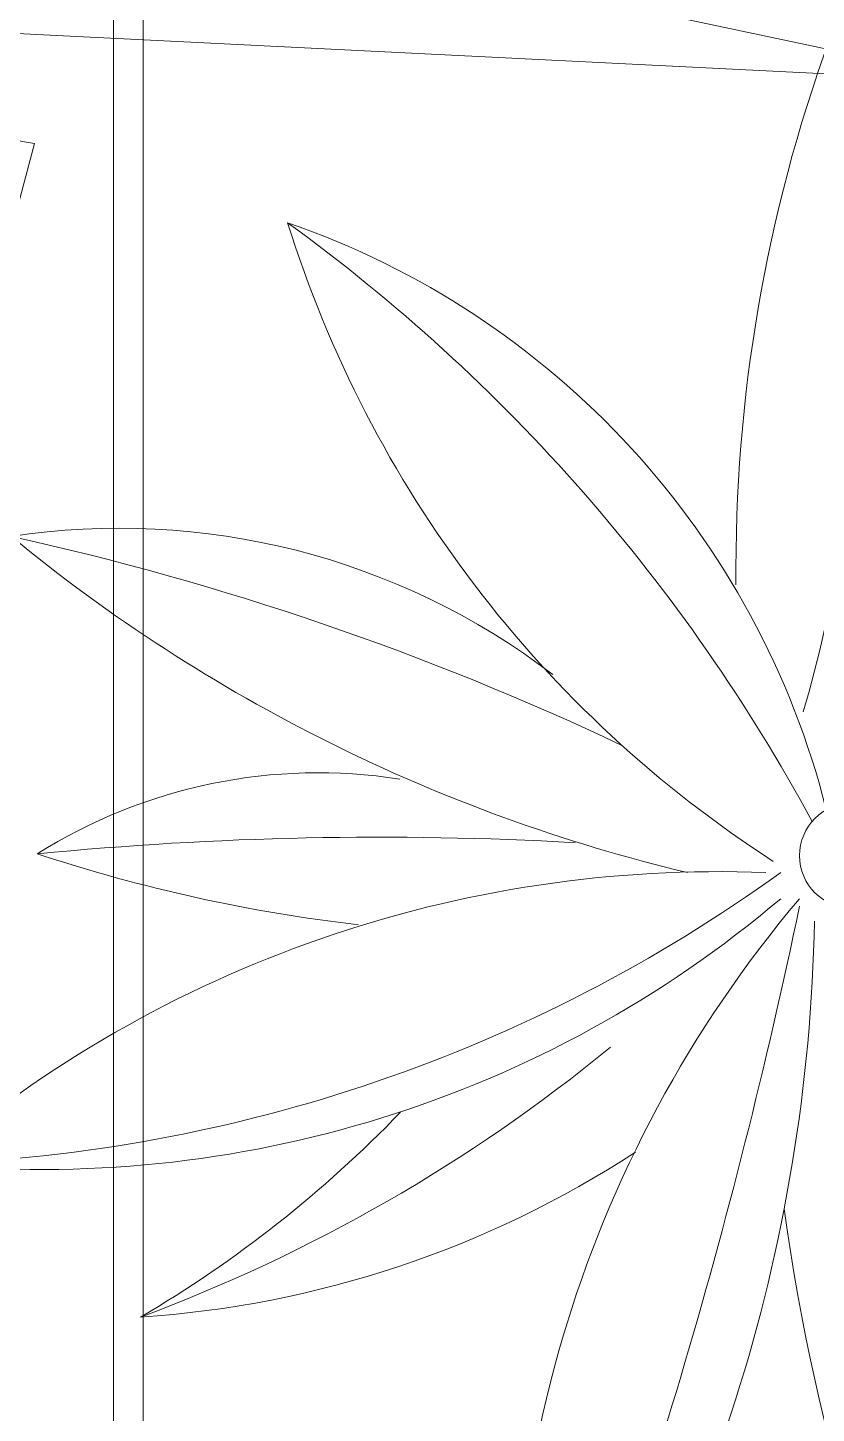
# Model space of a CAD drawing. Header units: millimetres. Extents: x 5357 to 201988, y -16345 to 109895.
# Drawn here: x 60223.4 to 60490.5, y 54523.9 to 54993.1 of the extents above; entities that cross this region are included whole.
import ezdxf

# ---------------------------------------------------------------- set-up
doc = ezdxf.new("R2010")
doc.units = ezdxf.units.MM
for name, color, linetype, lineweight in [('A-WALL', 113, 'Continuous', 9), ('G-IMPT', 8, 'Continuous', 9), ('L-PLNT', 71, 'Continuous', 9)]:
    doc.layers.add(name, color=color, linetype=linetype, lineweight=lineweight)

# ---------------------------------------------------------------- blocks, each defined once
blk = doc.blocks.new('CAY MAI VAN PHUC - CAY DUC SOC_dwg-V832-TKCS_MB SÂN ĐƯỜNG NỘI BỘ')
at = {"layer": 'G-IMPT', "flags": 128}
blk.add_lwpolyline([(-439.38, 67.53), (-472.63, 47.6), (-439.38, 14.37), (-878.31, -78.65), (-80.26, -38.78), (-472.63, -105.23), (-446.03, -204.89)], dxfattribs=at)
blk = doc.blocks.new('CAY MAI VAN PHUC - CAY BONG TRANG-V833-TKCS_MB SÂN ĐƯỜNG NỘI BỘ')
at = {"extrusion": (0, 0, -1), "xscale": 0.7894736842105263, "yscale": 0.7894736842105263, "zscale": -0.7894736842105263, "rotation": 180}
blk.add_blockref('CAY MAI VAN PHUC - CAY DUC SOC_dwg-V832-TKCS_MB SÂN ĐƯỜNG NỘI BỘ', (0, 0), dxfattribs=at)
blk = doc.blocks.new('CAY DUA VAN PHAT - CAY DUA VAN PHAT_dwg-V822-TKCS_MB SÂN ĐƯỜNG NỘI BỘ')
at = {"layer": 'G-IMPT'}
blk.add_circle((672.09, 720.8), 35.68, dxfattribs=at)
for centre, radius, start, end in [((1505.19, 811.21), 822.27, 139.40241, 182.22196), ((-165.56, 1381.78), 1047, 324.19163, 358.05796), ((110.73, 1269.47), 773.93, 319.72962, 5.69701), ((934.45, 1217.21), 484.17, 171.28074, 217.3319), ((2363.89, 1712.04), 1954, 192.45532, 205.30666), ((-423.23, 568.12), 1137.9, 13.43357, 39.4147), ((972.53, 1082.77), 356.56, 147.77658, 188.93687), ((3037.68, 1041.3), 2378.09, 174.41125, 183.20325), ((-370.24, 928.87), 1096.5, 6.61656, 18.28498), ((-62.11, 1592.19), 1116.77, 320.68015, 339.59855), ((272.77, 1621.07), 825.58, 313.95882, 329.56689), ((288.41, 1248.57), 697.7, 326.90571, 356.24571), ((5.95, 342.33), 797.16, 32.80883, 72.67027), ((1228.07, 1817.95), 1216.67, 215.97087, 241.57597), ((779.81, 1288.74), 567.56, 199.06916, 255.84865), ((1231.12, 130.13), 820.47, 82.64497, 130.22753), ((-95.38, 4605.11), 3931.17, 281.76683, 291.3553), ((695.3, 1884.13), 1137.9, 271.06337, 304.27673), ((478.87, -252.08), 1051.7, 89.46131, 109.98389), ((719.28, -637.76), 1417.71, 63.40929, 82.21971), ((311.62, 1657.04), 940.58, 258.21063, 286.24623)]:
    blk.add_arc(centre, radius, start, end, dxfattribs=at)
blk = doc.blocks.new('CAY DUA VAN PHAT - CAY DUA VAN PHAT-V823-TKCS_MB SÂN ĐƯỜNG NỘI BỘ')
at = {"extrusion": (0, 0, -1), "xscale": 0.5, "yscale": 0.5, "zscale": -0.5, "rotation": 180}
blk.add_blockref('CAY DUA VAN PHAT - CAY DUA VAN PHAT_dwg-V822-TKCS_MB SÂN ĐƯỜNG NỘI BỘ', (151.82, 370.52), dxfattribs=at)

msp = doc.modelspace()

# ---------------------------------------------------------------- linework, layer by layer
at = {"layer": 'A-WALL'}
for p, q in [((60252.49, 53311.94), (60252.49, 55286.31)), ((60262.49, 55276.31), (60262.49, 53311.94))]:
    msp.add_line(p, q, dxfattribs=at)

# ---------------------------------------------------------------- block references
at = {"layer": 'L-PLNT'}
for name, p, rotation in [('CAY MAI VAN PHUC - CAY BONG TRANG-V833-TKCS_MB SÂN ĐƯỜNG NỘI BỘ', (59852.56, 55036.94), 180), ('CAY DUA VAN PHAT - CAY DUA VAN PHAT-V823-TKCS_MB SÂN ĐƯỜNG NỘI BỘ', (60492.56, 54896.94), 270.0000000000003)]:
    msp.add_blockref(name, p, dxfattribs=dict(at, rotation=rotation))

doc.saveas('drawing.dxf')
